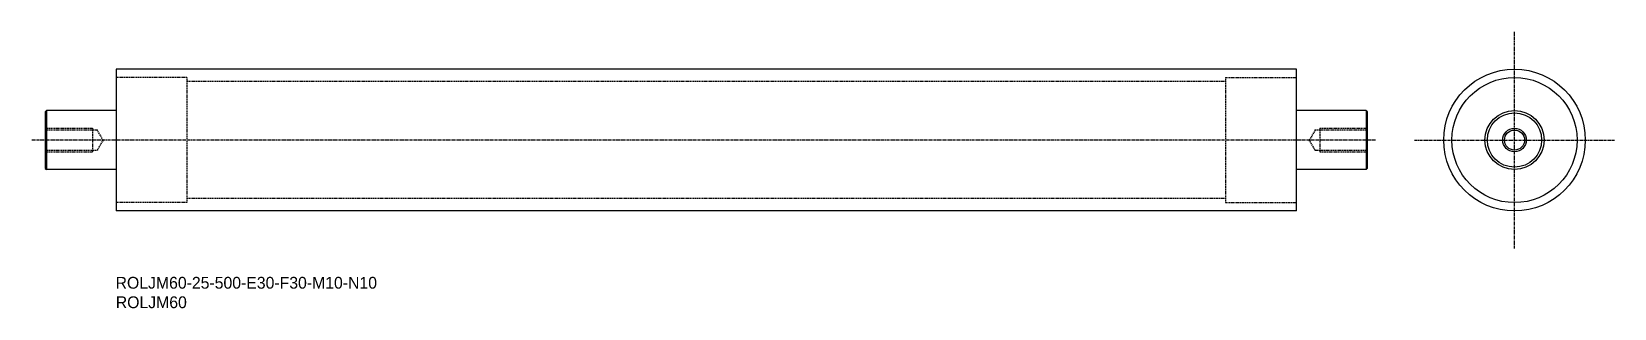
# Model space of a CAD drawing. Extents: x -99 to 572, y -35 to 82.
import ezdxf

# ---------------------------------------------------------------- set-up
doc = ezdxf.new("R2010")
doc.units = 0
doc.linetypes.add('CENTER', pattern=[2, 1.25, -0.25, 0.25, -0.25])
doc.linetypes.add('DASHED', pattern=[0.75, 0.5, -0.25])
doc.layers.get('0').update_dxf_attribs({"linetype": 'CONTINUOUS'})
doc.layers.add('CENTER', color=1, linetype='CENTER')

# ---------------------------------------------------------------- blocks, each defined once
blk = doc.blocks.new('*U21')
at = {"color": 7}
blk.add_text('ROLJM60-25-500-E30-F30-M10-N10', height=5, dxfattribs=at).set_placement((-63, -27.08))
blk = doc.blocks.new('*U22')
at = {"color": 7}
blk.add_text('ROLJM60', height=5, dxfattribs=at).set_placement((-62.92, -35.33))

msp = doc.modelspace()

# ---------------------------------------------------------------- linework, layer by layer
at = {"color": 7, "linetype": 'CONTINUOUS'}
for p, q in [((-62.79, 65.85), (-62.79, 5.85)), ((437.21, 65.85), (-62.79, 65.85)), ((437.21, 5.85), (437.21, 65.85)), ((-92.79, 47.85), (-92.29, 48.35)), ((-92.79, 47.85), (-92.79, 23.85)), ((-62.79, 48.35), (-92.29, 48.35)), ((-92.29, 48.35), (-92.29, 23.35)), ((466.71, 48.35), (437.21, 48.35)), ((466.71, 48.35), (467.21, 47.85)), ((466.71, 48.35), (466.71, 23.35)), ((467.21, 47.85), (467.21, 23.85)), ((-92.79, 23.85), (-92.29, 23.35)), ((-62.79, 23.35), (-92.29, 23.35)), ((466.71, 23.35), (437.21, 23.35)), ((466.71, 23.35), (467.21, 23.85)), ((437.21, 5.85), (-62.79, 5.85))]:
    msp.add_line(p, q, dxfattribs=at)
at = {"color": 3, "linetype": 'DASHED'}
for p, q in [((-32.79, 62.35), (-62.79, 62.35)), ((-32.79, 62.35), (-32.79, 9.35)), ((407.21, 60.6), (-32.79, 60.6)), ((407.21, 62.35), (437.21, 62.35)), ((407.21, 62.35), (407.21, 9.35)), ((-92.79, 40.85), (-72.79, 40.85)), ((-72.79, 40.85), (-72.79, 30.85)), ((447.21, 40.85), (447.21, 30.85)), ((447.21, 40.85), (467.21, 40.85)), ((-92.79, 40.15), (-70.79, 40.15)), ((-68.31, 35.85), (-70.79, 40.15)), ((-68.31, 35.85), (-70.79, 31.55)), ((445.2, 40.15), (442.69, 35.85)), ((445.18, 31.55), (442.69, 35.85)), ((445.2, 40.15), (467.21, 40.15)), ((-92.82, 31.55), (-70.79, 31.55)), ((-92.79, 30.85), (-72.79, 30.85)), ((445.18, 31.55), (467.21, 31.55)), ((447.21, 30.85), (467.21, 30.85)), ((-32.79, 9.35), (-62.79, 9.35)), ((407.21, 11.1), (-32.79, 11.1)), ((407.21, 9.35), (437.21, 9.35))]:
    msp.add_line(p, q, dxfattribs=at)
at = {"color": 7, "linetype": 'CONTINUOUS'}
for radius in [30, 26.5, 12.5, 11.5, 4.25]:
    msp.add_circle((529.61, 35.85), radius, dxfattribs=at)
at = {"color": 3, "linetype": 'CONTINUOUS'}
msp.add_circle((529.61, 35.85), 5, dxfattribs=at)
at = {"layer": 'CENTER', "color": 1, "linetype": 'CENTER'}
for p, q in [((529.61, -10.04), (529.61, 81.75)), ((470.77, 35.85), (-98.56, 35.85)), ((487.31, 35.85), (571.9, 35.85))]:
    msp.add_line(p, q, dxfattribs=at)

# ---------------------------------------------------------------- block references
at = {"color": 7}
for name in ['*U21', '*U22']:
    msp.add_blockref(name, (0, 0), dxfattribs=at)

doc.saveas('drawing.dxf')
